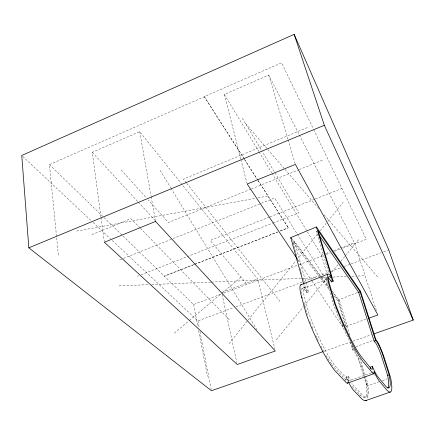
<?xml version="1.0" encoding="UTF-8"?>
<svg xmlns="http://www.w3.org/2000/svg" width="435" height="435" viewBox="0 0 435 435"><rect width="100%" height="100%" fill="white"/><g stroke="black" fill="none" stroke-linecap="round" stroke-linejoin="round"><path stroke-width="0.33" stroke-dasharray="2.17 1.63" d="M331.747 364.399A63.602 11.473 68.8 0 0 333.841 367.151L345.292 379.38A12.871 2.284 69.5 0 0 346.662 378.619L346.717 376.694L348.392 376.09L348.343 378.015A12.881 2.257 69.5 0 1 346.994 378.765L335.603 366.504A63.64 11.337 68.8 0 1 311.471 320.301L309.421 315.049L304.087 295.528A18.765 3.502 68.6 0 1 306.332 289.106L308.632 292.054L306.909 292.733L304.603 289.792A18.754 3.545 68.6 0 0 302.151 295.539M229.033 343.634L296.344 260.26M296.768 259.733L317.642 233.878M320.198 230.713L326.163 223.324M327.865 221.214L343.199 202.215M276.301 339.697L303.429 306.746M303.858 306.224L326.68 278.503M331.845 272.228L338.305 264.382M340.888 261.245L344.765 256.536M345.194 256.014L358.973 239.277M174.343 333.085L188.823 320.943M189.339 320.508L221.404 293.625M221.921 293.19L241.055 277.149M244.198 158.954L204.298 96.652L281.646 62.776L313.243 128.673M58.372 255.133L49.443 164.588L204.325 96.771M240.805 158.987L224.357 94.444L268.765 75.086L354.4 242.741L376.422 310.47M100.92 216.75L92.247 152.31L139.684 131.636L257.683 278.917L274.833 349.011M307.322 127.585L183.439 179.128L186.387 182.858M292.826 242.121L294.473 241.436L321.139 276.519M91.861 234.677L130.957 218.62L139.945 227.858M250.826 189.16L168.47 222.508L148.03 199.757M251.457 188.904L298.606 169.813M299.236 169.558L323.129 159.884M119.603 259.967L122.757 258.711M123.382 258.461L172.516 238.826M173.146 238.576L260.701 203.591M261.332 203.335L274.561 198.05L323.917 276.372M302.037 288.465L303.788 287.774M326.533 279.362L304.766 287.97A22.549 4.263 68.6 0 0 302.727 285.594M269.461 217.06L210.235 240.435L247.08 284.327M270.091 216.815L314.826 199.159M315.457 198.909L341.915 188.469M137.416 276.209L138.678 275.714M141.201 274.724L272.397 223.231M273.028 222.981L298.883 212.829L262.62 152.168M194.059 264.502L164.327 276.187L194.081 264.605M194.69 264.252L277.612 231.964M280.14 230.98L288.372 227.777L280.167 231.083M194.711 264.355L277.639 232.067M357.423 292.548L338.294 299.954L338.164 301.363L345.531 325.978M349.925 335.146L339.604 300.803L338.164 301.363L333.215 294.897M222.35 292.271L257.683 278.917M272.044 173.364L321.481 255.182L323.379 254.464M325.913 253.507L329.708 252.072M333.509 250.636L339.838 248.244M340.474 248.004L354.4 242.741M122.953 235.993L193.58 304.527L221.274 294.071M223.791 293.119L298.443 264.931M299.079 264.692L323.809 255.356M326.348 254.399L330.154 252.963M334.591 251.283L340.3 249.13M342.834 248.173L366.297 239.315L313.537 129.282M112.301 240.522L197.903 320.927L233.524 307.67M236.069 306.724L303.494 281.624M304.13 281.391L330.208 271.685M330.845 271.445L340.387 267.895M344.205 266.476L350.561 264.105M351.197 263.871L381.098 252.74M383.637 251.794L388.727 249.902M355.797 346.766L373.284 340.311M354.204 349.397L352.709 349.947L350.572 342.823M346.168 379.744L347.859 379.135M348.049 381.696A16.503 2.931 69.5 0 0 348.06 381.152L370.957 372.947M371.593 372.719L373.502 372.034M346.119 326.261L365.813 319.268M359.614 358.233A12.039 1.87 69.4 0 1 361.588 363.508L367.689 383.567L366.183 384.105L366.504 386.552A62.297 10.233 69.1 0 1 361.18 396.002L351.953 386.34M379.266 381.696L367.298 385.937A65.641 10.788 69.1 0 1 367.162 399.335M382.414 380.576L387.454 378.793M324.211 351.262L350.474 342.068M353.035 341.171L371.61 334.667M364.535 397.438L366.118 396.883M76.663 231.083L255.312 198.355M257.977 197.865L267.976 196.033M119.076 285.893L148.955 284.664M151.668 284.55L210.747 282.114M211.426 282.087L301.063 278.395M301.738 278.362L316.68 277.748M321.432 277.552L326.864 277.329M332.976 277.079L346.559 276.519M351.991 276.29L355.384 276.154M358.103 276.04L364.215 275.79M352.187 347.685L352.671 347.918A15.252 2.398 69.4 0 1 361.512 366.765L367.298 385.937L366.183 384.105L360.109 364.046A12.033 1.892 69.4 0 0 354.139 351.317L352.709 349.947L352.671 347.918L351.507 344.031M22.74 156.393L91.024 220.534M93.003 222.394L110.321 238.663M49.443 164.588L122.463 235.52M140.418 228.348L230.311 320.753M360.686 365.873L361.512 366.765M92.247 152.31L137.862 201.704M138.325 202.204L155.371 220.665M121.234 169.927L146.214 197.735M245.536 123.583L284.566 168.889M285.012 169.405L318.719 208.534M324.037 214.711L378.146 277.519M186.805 183.391L280.629 302.2M293.239 242.659L320.029 277.666M320.437 278.204L329.507 290.053M292.005 239.201L321.09 277.372M321.498 277.911L328.871 287.589M333.379 293.5L338.294 299.954L347.038 329.121M321.552 277.057L328.523 286.235M332.22 291.091L339.604 300.803M317.12 232.366L316.354 231.257L328.762 272.794M298.078 260.217L311.65 280.537M312.025 281.102L342.938 327.392L341.779 323.488M244.562 159.525L257.737 180.063M258.102 180.628L288.4 227.88M204.298 96.652L244.138 158.791M244.508 159.362L257.667 179.889M258.031 180.46L288.372 227.777M324.276 276.948L327.158 281.521M160.162 170.417L170.716 187.8M171.069 188.377L256.922 329.735M224.357 94.444L258.722 151.315M259.07 151.891L271.69 172.782M242.349 118.244L262.272 151.581M348.392 376.09L350.142 379.76A17.645 2.996 69.5 0 0 350.556 380.603M348.364 381.593L346.717 376.694L348.468 380.359A17.639 3.029 69.6 0 0 348.886 381.201M359.74 394.621L360.115 395.877M268.765 75.086L287.85 139.162M288.046 139.809L295.18 163.761M321.481 255.182L326.892 273.397M344.998 379.092L345.477 380.734M294.473 241.436L305.729 281.673M305.908 282.32L308.632 292.054M293.005 242.768L296.616 255.747M297.518 258.988L298.241 261.587M300.232 268.721L302.037 275.214M302.939 278.454L306.909 292.733L304.766 287.97L303.858 284.702M303.94 302.352L307.436 315.109M240.974 159.645L247.015 183.358M222.149 294.49L236.825 362.513M197.903 320.927L199.197 327.577M199.969 331.562L211.209 389.407M193.58 304.527L197.827 326.478M198.599 330.469L207.479 376.373M139.684 131.636L151.065 196.158M151.184 196.827L155.409 220.773M101.012 217.418L104.264 241.583M367.689 383.567L368.015 386.019A62.33 10.114 69.1 0 1 362.79 395.437L353.943 386.155A17.645 2.996 69.5 0 1 351.774 382.892M348.038 380.527L348.06 381.152M331.383 363.888A63.602 11.473 68.8 0 1 329.523 361.137M329.192 360.631A63.602 11.473 68.8 0 1 325.668 354.813M323.814 351.502A63.602 11.473 68.8 0 1 320.834 345.841M318.279 340.67A63.602 11.473 68.8 0 1 315.864 335.515M312.836 328.67A63.602 11.473 68.8 0 1 312.091 326.919M310.623 323.379A63.602 11.473 68.8 0 1 309.66 320.997M374.671 375.182A17.775 2.507 69.3 0 1 374.307 374.546M373.148 372.349A17.775 2.507 69.3 0 1 372.746 371.533M326.794 277.845A18.917 2.936 68.6 0 0 327.745 285.001L333.471 304.527L335.543 309.823A64.13 9.505 68.7 0 0 352.752 346.738M354.982 350.577A64.13 9.505 68.7 0 1 353.073 347.315"/><path stroke-width="0.65" d="M374.176 333.77L413.25 320.095L388.727 249.902L294.163 34.37L21.75 155.464L28.835 247.819L211.464 390.733L322.928 351.714M28.835 247.819L324.331 125.275L294.163 34.37M303.679 284.044L290.776 237.592L316.392 226.961L360.512 291.352L375.786 339.392A15.372 1.952 69.2 0 1 384.464 358.473L390.603 377.678A66.18 8.792 69 0 1 385.845 388.923L379.336 381.131A21.342 2.963 69.3 0 1 374.138 371.811A16.65 2.393 69.3 0 1 372.452 372.887L364.046 362.823A67.855 9.907 68.7 0 1 334.803 304.217L329.393 285.953A22.761 3.48 68.6 0 1 331.508 277.394L316.392 226.961M300.596 284.958L327.789 274.153M328.583 277.965A18.917 2.936 68.6 0 1 329.322 278.835L331.475 281.88L333.226 281.189L318.028 230.561L360.158 291.885L375.601 340.513L376.895 341.953A12.126 1.539 69.2 0 1 382.756 354.84L389.2 374.926L389.629 377.357A62.803 8.341 69 0 1 385.78 386.28L377.672 376.596A17.786 2.474 69.3 0 1 374.04 370.071L372.322 366.357L370.62 366.966L370.691 368.858M319.045 235.15L358.696 292.445L360.158 291.885M358.696 292.445L374.084 341.073L375.601 340.513M347.424 383.164L373.741 373.752M368.358 318.366L377.89 314.983L295.37 164.408L247.183 184.016L296.947 258.526M387.743 388.145A62.765 8.466 69 0 0 388.091 377.901L387.672 375.47L389.2 374.926M365.694 400.63L390.244 392.049M374.084 341.073L375.383 342.508A12.12 1.566 69.2 0 1 381.256 355.39L387.672 375.47M301.156 284.762A22.549 4.263 68.6 0 0 301.558 296.893L302.222 297.709M333.226 281.189L331.084 278.139A18.928 2.893 68.6 0 0 329.556 284.289L335.314 303.815L337.391 309.116A64.168 9.363 68.7 0 0 360.832 356.107L371.3 368.896A12.985 1.865 69.3 0 0 372.403 368.238L372.322 366.357M324.331 125.275L413.25 320.095M290.776 237.592L291.287 238.723M331.089 280.58L331.475 281.88M301.558 296.893L306.544 315.125A67.251 12.136 68.8 0 0 334.678 370.392L345.955 382.376A16.503 2.931 69.5 0 0 347.625 383.045M366.515 400.205A65.641 10.788 69.1 0 1 360.675 397.764L353.524 390.282A21.157 3.638 69.6 0 1 348.565 382.207M347.908 382.544A16.503 2.931 69.5 0 1 347.782 382.838M155.529 221.437L104.356 242.257L237.254 364.492L275.317 350.98L155.529 221.437"/></g></svg>
